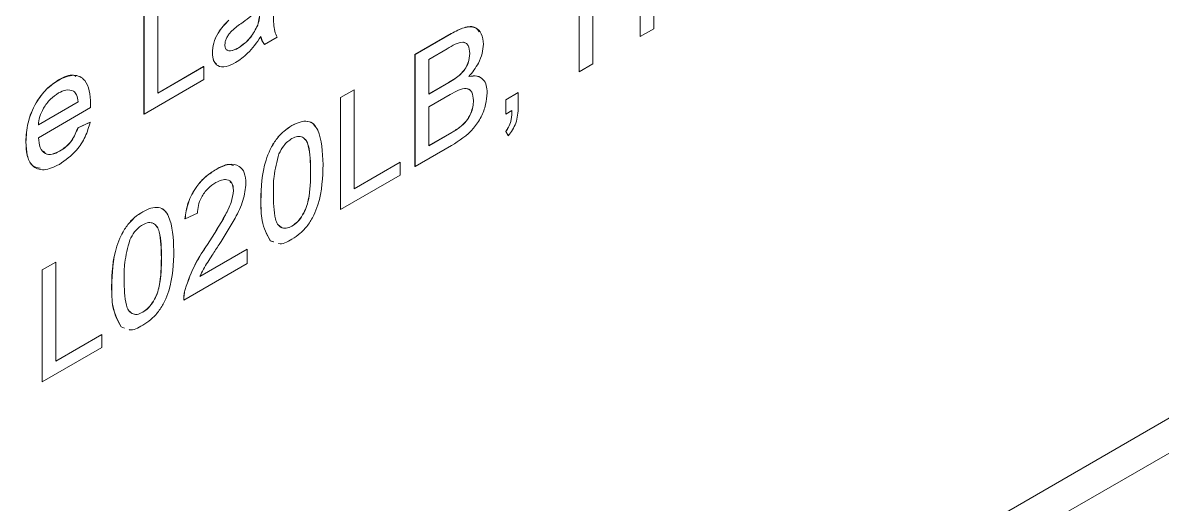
# Model space of a CAD drawing. Header units: inches. Extents: x 0.2 to 38.3, y 0.1 to 29.6.
# Drawn here: x 33.848 to 34.845, y 16.116 to 16.537 of the extents above; entities that cross this region are included whole.
import ezdxf

# ---------------------------------------------------------------- set-up
doc = ezdxf.new("R2010")
doc.units = ezdxf.units.IN
doc.header["$LTSCALE"] = 3.5
doc.header["$MEASUREMENT"] = 0

msp = doc.modelspace()

# ---------------------------------------------------------------- linework, layer by layer
at = {"color": 7, "linetype": 'Continuous', "lineweight": 15}
for p, q in [((31.60834, 14.31887), (36.81186, 17.32279)), ((36.83845, 17.30744), (31.62114, 14.29555)), ((34.40039, 16.62957), (34.40039, 16.53159)), ((34.33505, 16.49395), (34.33505, 16.59193)), ((34.33512, 16.49391), (34.33512, 16.59189)), ((34.38836, 16.52472), (34.38836, 16.57112)), ((34.38843, 16.52468), (34.38843, 16.57116)), ((33.96634, 16.56189), (33.96634, 16.47521)), ((33.9543, 16.45704), (33.9543, 16.55503)), ((33.95437, 16.457), (33.95437, 16.55499)), ((34.34709, 16.5473), (34.34709, 16.50082)), ((34.05388, 16.53478), (34.05381, 16.53482)), ((34.40039, 16.53159), (34.38843, 16.52468)), ((34.07077, 16.5242), (34.05989, 16.51792)), ((34.19145, 16.50904), (34.22322, 16.52738)), ((34.19153, 16.509), (34.22329, 16.52734)), ((34.22329, 16.52734), (34.22322, 16.52738)), ((34.38843, 16.52468), (34.38836, 16.52472)), ((34.03698, 16.51474), (34.03691, 16.51478)), ((34.05989, 16.51792), (34.05982, 16.51796)), ((34.21966, 16.51393), (34.20349, 16.5046)), ((34.0142, 16.51052), (34.01413, 16.51056)), ((34.19145, 16.41105), (34.19145, 16.50904)), ((34.19153, 16.509), (34.19145, 16.50904)), ((34.19153, 16.41101), (34.19153, 16.509)), ((34.20349, 16.5046), (34.20349, 16.47445)), ((34.23939, 16.51001), (34.23932, 16.51005)), ((34.34709, 16.50082), (34.33512, 16.49391)), ((33.96634, 16.4753), (34.00652, 16.49849)), ((33.96634, 16.47521), (34.00659, 16.49845)), ((34.00659, 16.49845), (34.00652, 16.49849)), ((34.00659, 16.49845), (34.00659, 16.48714)), ((34.23118, 16.49159), (34.23111, 16.49163)), ((34.33512, 16.49391), (34.33505, 16.49395)), ((33.87968, 16.48674), (33.87961, 16.48679)), ((34.00659, 16.48714), (33.95437, 16.457)), ((34.20349, 16.47453), (34.22091, 16.48459)), ((34.20349, 16.47445), (34.22098, 16.48455)), ((34.22098, 16.48455), (34.22091, 16.48459)), ((34.12618, 16.47136), (34.13815, 16.47827)), ((34.12618, 16.37337), (34.12618, 16.47136)), ((34.12625, 16.47132), (34.12618, 16.47136)), ((34.12625, 16.47132), (34.13822, 16.47822)), ((34.12625, 16.37333), (34.12625, 16.47132)), ((34.13822, 16.47822), (34.13815, 16.47827)), ((34.13822, 16.47822), (34.13822, 16.39155)), ((34.22219, 16.47394), (34.20349, 16.46314)), ((34.27087, 16.46946), (34.28175, 16.47574)), ((34.27094, 16.46942), (34.28182, 16.4757)), ((34.28182, 16.4757), (34.28175, 16.47574)), ((34.28182, 16.4757), (34.28182, 16.46314)), ((33.86183, 16.44763), (33.89665, 16.46772)), ((33.86191, 16.44759), (33.89672, 16.46768)), ((33.90754, 16.46263), (33.86191, 16.43628)), ((33.89672, 16.46768), (33.89665, 16.46772)), ((34.20349, 16.46314), (34.20349, 16.42923)), ((34.24265, 16.46879), (34.24258, 16.46883)), ((34.27087, 16.4569), (34.27087, 16.46946)), ((34.27094, 16.46942), (34.27087, 16.46946)), ((34.27094, 16.45686), (34.27094, 16.46942)), ((33.95437, 16.457), (33.9543, 16.45704)), ((34.27094, 16.45686), (34.27087, 16.4569)), ((34.27634, 16.45998), (34.27094, 16.45686)), ((33.89653, 16.44504), (33.90718, 16.44994)), ((33.8966, 16.445), (33.89653, 16.44504)), ((33.8966, 16.445), (33.90726, 16.4499)), ((33.90726, 16.4499), (33.90718, 16.44994)), ((34.08383, 16.44682), (34.08376, 16.44687)), ((34.23082, 16.44548), (34.23075, 16.44552)), ((34.27304, 16.43805), (34.27087, 16.44182)), ((34.27094, 16.44178), (34.27087, 16.44182)), ((34.27311, 16.43801), (34.27094, 16.44178)), ((33.85103, 16.43253), (33.85096, 16.43257)), ((34.20349, 16.42931), (34.2235, 16.44086)), ((34.20349, 16.42923), (34.22357, 16.44082)), ((34.22357, 16.44082), (34.2235, 16.44086)), ((34.27311, 16.43801), (34.27304, 16.43805)), ((33.88043, 16.42437), (33.88036, 16.42441)), ((34.22338, 16.4294), (34.19153, 16.41101)), ((34.13822, 16.39163), (34.1784, 16.41482)), ((34.13822, 16.39155), (34.17847, 16.41478)), ((34.17847, 16.41478), (34.1784, 16.41482)), ((34.17847, 16.41478), (34.17847, 16.40348)), ((34.19153, 16.41101), (34.19145, 16.41105)), ((34.01747, 16.40852), (34.0174, 16.40856)), ((34.10015, 16.40662), (34.10007, 16.40667)), ((34.17847, 16.40348), (34.12625, 16.37333)), ((34.0327, 16.39014), (34.03263, 16.39018)), ((34.05663, 16.38146), (34.05656, 16.38151)), ((33.95329, 16.37146), (33.95321, 16.3715)), ((34.12625, 16.37333), (34.12618, 16.37337)), ((33.99027, 16.36518), (33.9902, 16.36522)), ((34.00115, 16.3702), (33.99027, 16.36518)), ((34.08383, 16.35889), (34.08376, 16.35893)), ((34.00989, 16.3428), (34.00982, 16.34284)), ((34.06779, 16.34515), (34.0648, 16.34612)), ((34.06488, 16.34608), (34.0648, 16.34612)), ((34.06786, 16.34511), (34.06488, 16.34608)), ((33.9696, 16.33126), (33.96953, 16.3313)), ((34.00316, 16.31483), (34.04466, 16.33879)), ((34.00321, 16.31495), (34.04459, 16.33883)), ((34.04466, 16.33879), (34.04459, 16.33883)), ((34.04466, 16.33879), (34.04466, 16.32623)), ((33.8651, 16.32064), (33.87706, 16.32754)), ((33.86517, 16.3206), (33.87714, 16.3275)), ((33.87714, 16.3275), (33.87706, 16.32754)), ((33.87714, 16.3275), (33.87714, 16.24082)), ((34.04466, 16.32623), (33.98918, 16.2942)), ((33.8651, 16.22265), (33.8651, 16.32064)), ((33.86517, 16.3206), (33.8651, 16.32064)), ((33.86517, 16.22261), (33.86517, 16.3206)), ((33.92609, 16.3061), (33.92602, 16.30614)), ((33.99032, 16.30358), (33.99025, 16.30362)), ((33.98918, 16.2942), (33.98911, 16.29424)), ((33.95329, 16.28353), (33.95321, 16.28357)), ((33.87714, 16.24091), (33.91732, 16.2641)), ((33.87714, 16.24082), (33.91739, 16.26406)), ((33.91739, 16.26406), (33.91732, 16.2641)), ((33.91739, 16.26406), (33.91739, 16.25275)), ((33.93724, 16.26979), (33.93426, 16.27076)), ((33.93433, 16.27072), (33.93426, 16.27076)), ((33.93732, 16.26975), (33.93433, 16.27072)), ((33.91739, 16.25275), (33.86517, 16.22261)), ((33.86517, 16.22261), (33.8651, 16.22265))]:
    msp.add_line(p, q, dxfattribs=at)
for points, knots in [([(34.06751, 16.5534), (34.06752, 16.54983), (34.06755, 16.54394), (34.06777, 16.53587), (34.06846, 16.52931), (34.07, 16.5259), (34.07077, 16.5242)], [0, 0, 0, 0, 0.340205, 0.56034, 0.780174, 1, 1, 1, 1]), ([(34.05554, 16.54932), (34.05253, 16.54661), (34.04715, 16.54176), (34.04161, 16.53774), (34.03917, 16.53597)], [0, 0, 0, 0, 0.5597591, 1, 1, 1, 1]), ([(34.05381, 16.53482), (34.05437, 16.53694), (34.05537, 16.54074), (34.05541, 16.54417), (34.05542, 16.54568)], [0, 0, 0, 0, 0.558998, 1, 1, 1, 1]), ([(34.05388, 16.53478), (34.05444, 16.5369), (34.05544, 16.5407), (34.05548, 16.54413), (34.05549, 16.54564)], [0, 0, 0, 0, 0.558998, 1, 1, 1, 1]), ([(34.01413, 16.51056), (34.01437, 16.51334), (34.01485, 16.5189), (34.01961, 16.52987), (34.02516, 16.53566), (34.02855, 16.5392)], [0, 0, 0, 0, 0.280458, 0.560983, 1, 1, 1, 1]), ([(34.0142, 16.51052), (34.01444, 16.5133), (34.01492, 16.51886), (34.01968, 16.52983), (34.02523, 16.53562), (34.02862, 16.53916)], [0, 0, 0, 0, 0.280458, 0.560983, 1, 1, 1, 1]), ([(34.03917, 16.53597), (34.03607, 16.5338), (34.0322, 16.53109), (34.02809, 16.52619), (34.02643, 16.52334), (34.0253, 16.5203), (34.02516, 16.51844), (34.02508, 16.51751)], [0, 0, 0, 0, 0.50028, 0.625326, 0.750269, 0.875147, 1, 1, 1, 1]), ([(34.03691, 16.51478), (34.04074, 16.51754), (34.04758, 16.52246), (34.0519, 16.53104), (34.05381, 16.53482)], [0, 0, 0, 0, 0.559759, 1, 1, 1, 1]), ([(34.03698, 16.51474), (34.04081, 16.5175), (34.04765, 16.52242), (34.05197, 16.531), (34.05388, 16.53478)], [0, 0, 0, 0, 0.559759, 1, 1, 1, 1]), ([(34.22322, 16.52738), (34.22695, 16.52936), (34.23438, 16.53331), (34.24369, 16.53415), (34.24664, 16.53023), (34.24764, 16.5289)], [0, 0, 0, 0, 0.399894, 0.79665, 1, 1, 1, 1]), ([(34.22329, 16.52734), (34.22706, 16.52937), (34.23456, 16.53342), (34.24436, 16.53368), (34.25019, 16.52765), (34.25097, 16.52131), (34.25136, 16.51814)], [0, 0, 0, 0, 0.281116, 0.560026, 0.780112, 1, 1, 1, 1]), ([(34.05663, 16.52483), (34.05292, 16.51949), (34.04629, 16.50996), (34.0381, 16.50443), (34.0345, 16.502)], [0, 0, 0, 0, 0.559971, 1, 1, 1, 1]), ([(34.05982, 16.51796), (34.05896, 16.51898), (34.05742, 16.5208), (34.05682, 16.52362), (34.05656, 16.52487)], [0, 0, 0, 0, 0.559697, 1, 1, 1, 1]), ([(34.05989, 16.51792), (34.05903, 16.51894), (34.05749, 16.52076), (34.05689, 16.52358), (34.05663, 16.52483)], [0, 0, 0, 0, 0.559697, 1, 1, 1, 1]), ([(34.02508, 16.51751), (34.0252, 16.5164), (34.02543, 16.51418), (34.02735, 16.51241), (34.03109, 16.51175), (34.03455, 16.51351), (34.03698, 16.51474)], [0, 0, 0, 0, 0.186566, 0.373467, 0.560614, 1, 1, 1, 1]), ([(34.02658, 16.5135), (34.02683, 16.5132), (34.02764, 16.51223), (34.03111, 16.51191), (34.03452, 16.5136), (34.03691, 16.51478)], [0, 0, 0, 0, 0.120039, 0.382885, 1, 1, 1, 1]), ([(34.23939, 16.51001), (34.23914, 16.51253), (34.23876, 16.51631), (34.23616, 16.5193), (34.2304, 16.52061), (34.22443, 16.5169), (34.21966, 16.51393)], [0, 0, 0, 0, 0.249513, 0.375019, 0.500245, 1, 1, 1, 1]), ([(34.23932, 16.51005), (34.23906, 16.51254), (34.23866, 16.51628), (34.23638, 16.51917), (34.23481, 16.51943), (34.23421, 16.51953)], [0, 0, 0, 0, 0.551009, 0.82817, 1, 1, 1, 1]), ([(34.25136, 16.51814), (34.25112, 16.51547), (34.25064, 16.51013), (34.24654, 16.49968), (34.24163, 16.49349), (34.23863, 16.48971)], [0, 0, 0, 0, 0.280336, 0.5608, 1, 1, 1, 1]), ([(34.01779, 16.50063), (34.01683, 16.50152), (34.01449, 16.50368), (34.01427, 16.50801), (34.01413, 16.51056)], [0, 0, 0, 0, 0.412394, 1, 1, 1, 1]), ([(34.0345, 16.502), (34.03166, 16.50055), (34.026, 16.49766), (34.01896, 16.49835), (34.01479, 16.50313), (34.0144, 16.50806), (34.0142, 16.51052)], [0, 0, 0, 0, 0.280815, 0.55969, 0.779696, 1, 1, 1, 1]), ([(34.23111, 16.49163), (34.23246, 16.49305), (34.23517, 16.49587), (34.2387, 16.50267), (34.23909, 16.50726), (34.23932, 16.51005)], [0, 0, 0, 0, 0.280869, 0.561062, 1, 1, 1, 1]), ([(34.23118, 16.49159), (34.23254, 16.49301), (34.23524, 16.49583), (34.23877, 16.50263), (34.23916, 16.50722), (34.23939, 16.51001)], [0, 0, 0, 0, 0.280869, 0.561062, 1, 1, 1, 1]), ([(33.87961, 16.48679), (33.88436, 16.48934), (33.89018, 16.49247), (33.8941, 16.49025), (33.89482, 16.48984)], [0, 0, 0, 0, 0.815075, 1, 1, 1, 1]), ([(33.87968, 16.48674), (33.88419, 16.48874), (33.89318, 16.49273), (33.90276, 16.48777), (33.90706, 16.47776), (33.90742, 16.46984), (33.9076, 16.46588)], [0, 0, 0, 0, 0.279366, 0.558398, 0.778885, 1, 1, 1, 1]), ([(34.22091, 16.48459), (34.22284, 16.4857), (34.22627, 16.48768), (34.22963, 16.49043), (34.23111, 16.49163)], [0, 0, 0, 0, 0.560393, 1, 1, 1, 1]), ([(34.22098, 16.48455), (34.22291, 16.48566), (34.22634, 16.48764), (34.2297, 16.49039), (34.23118, 16.49159)], [0, 0, 0, 0, 0.560393, 1, 1, 1, 1]), ([(34.23856, 16.48975), (34.24114, 16.49036), (34.24435, 16.49113), (34.24658, 16.48967), (34.24702, 16.48938)], [0, 0, 0, 0, 0.802198, 1, 1, 1, 1]), ([(33.85096, 16.43257), (33.85123, 16.43804), (33.85176, 16.44895), (33.85863, 16.46598), (33.86879, 16.47948), (33.876, 16.48435), (33.87961, 16.48679)], [0, 0, 0, 0, 0.280748, 0.559775, 0.779666, 1, 1, 1, 1]), ([(33.85103, 16.43253), (33.8513, 16.438), (33.85183, 16.44891), (33.8587, 16.46594), (33.86886, 16.47944), (33.87607, 16.48431), (33.87968, 16.48674)], [0, 0, 0, 0, 0.280748, 0.559775, 0.779666, 1, 1, 1, 1]), ([(34.23863, 16.48971), (34.24109, 16.4901), (34.24602, 16.49088), (34.25124, 16.48774), (34.2542, 16.48237), (34.25448, 16.4778), (34.25462, 16.47551)], [0, 0, 0, 0, 0.280211, 0.559669, 0.779709, 1, 1, 1, 1]), ([(33.87963, 16.47541), (33.87721, 16.47377), (33.87235, 16.4705), (33.8665, 16.46277), (33.86279, 16.45465), (33.8622, 16.44994), (33.86191, 16.44759)], [0, 0, 0, 0, 0.2801906, 0.5597268, 0.7796416, 1, 1, 1, 1]), ([(33.89272, 16.47696), (33.89056, 16.47769), (33.88669, 16.47899), (33.88179, 16.47651), (33.87963, 16.47541)], [0, 0, 0, 0, 0.558511, 1, 1, 1, 1]), ([(33.89665, 16.46772), (33.89636, 16.46995), (33.89586, 16.47392), (33.89363, 16.47606), (33.89265, 16.477)], [0, 0, 0, 0, 0.560676, 1, 1, 1, 1]), ([(33.89672, 16.46768), (33.89643, 16.46991), (33.89593, 16.47388), (33.8937, 16.47602), (33.89272, 16.47696)], [0, 0, 0, 0, 0.560676, 1, 1, 1, 1]), ([(34.24265, 16.46879), (34.24239, 16.47144), (34.242, 16.47542), (34.23923, 16.47848), (34.23348, 16.48038), (34.2272, 16.4768), (34.22219, 16.47394)], [0, 0, 0, 0, 0.249802, 0.375547, 0.501154, 1, 1, 1, 1]), ([(34.25462, 16.47551), (34.25436, 16.47212), (34.25383, 16.46535), (34.24969, 16.45422), (34.23982, 16.43962), (34.23016, 16.43362), (34.22338, 16.4294)], [0, 0, 0, 0, 0.1871427, 0.3743187, 0.5607862, 1, 1, 1, 1]), ([(34.24258, 16.46883), (34.24231, 16.47146), (34.2419, 16.4754), (34.23943, 16.47837), (34.23779, 16.47878), (34.23713, 16.47895)], [0, 0, 0, 0, 0.543053, 0.816413, 1, 1, 1, 1]), ([(33.9076, 16.46588), (33.90759, 16.46527), (33.90757, 16.46419), (33.90755, 16.46311), (33.90754, 16.46263)], [0, 0, 0, 0, 0.559991, 1, 1, 1, 1]), ([(34.23075, 16.44552), (34.23262, 16.44713), (34.23635, 16.45034), (34.24028, 16.45708), (34.24231, 16.46348), (34.24249, 16.46705), (34.24258, 16.46883)], [0, 0, 0, 0, 0.28029, 0.559018, 0.779402, 1, 1, 1, 1]), ([(34.23082, 16.44548), (34.23269, 16.44709), (34.23642, 16.4503), (34.24035, 16.45704), (34.24238, 16.46344), (34.24256, 16.46701), (34.24265, 16.46879)], [0, 0, 0, 0, 0.28029, 0.559018, 0.779402, 1, 1, 1, 1]), ([(34.28182, 16.46314), (34.28158, 16.45846), (34.28125, 16.45195), (34.27703, 16.44296), (34.27442, 16.43966), (34.27311, 16.43801)], [0, 0, 0, 0, 0.558557, 0.779138, 1, 1, 1, 1]), ([(34.27087, 16.44182), (34.27198, 16.44344), (34.27422, 16.44669), (34.27599, 16.45326), (34.27616, 16.45745), (34.27627, 16.46002)], [0, 0, 0, 0, 0.278933, 0.558845, 1, 1, 1, 1]), ([(34.27094, 16.44178), (34.27205, 16.4434), (34.27429, 16.44665), (34.27606, 16.45322), (34.27624, 16.45741), (34.27634, 16.45998)], [0, 0, 0, 0, 0.278933, 0.558845, 1, 1, 1, 1]), ([(33.90726, 16.4499), (33.90603, 16.44563), (33.90359, 16.43709), (33.89409, 16.42247), (33.88551, 16.41656), (33.88026, 16.41296)], [0, 0, 0, 0, 0.280612, 0.560833, 1, 1, 1, 1]), ([(33.88036, 16.42441), (33.88224, 16.42561), (33.88598, 16.42802), (33.8924, 16.43483), (33.89496, 16.44118), (33.89653, 16.44504)], [0, 0, 0, 0, 0.281282, 0.561907, 1, 1, 1, 1]), ([(33.88043, 16.42437), (33.88231, 16.42557), (33.88605, 16.42798), (33.89247, 16.43479), (33.89503, 16.44113), (33.8966, 16.445)], [0, 0, 0, 0, 0.281282, 0.561907, 1, 1, 1, 1]), ([(34.05656, 16.38151), (34.05688, 16.393), (34.05729, 16.40738), (34.06449, 16.4261), (34.06979, 16.43495), (34.07655, 16.44221), (34.08135, 16.44531), (34.08376, 16.44687)], [0, 0, 0, 0, 0.499149, 0.624522, 0.749597, 0.874674, 1, 1, 1, 1]), ([(34.05663, 16.38146), (34.05695, 16.39296), (34.05736, 16.40734), (34.06456, 16.42606), (34.06987, 16.43491), (34.07662, 16.44217), (34.08142, 16.44527), (34.08383, 16.44682)], [0, 0, 0, 0, 0.499149, 0.624522, 0.749597, 0.874674, 1, 1, 1, 1]), ([(34.08376, 16.44687), (34.08617, 16.44808), (34.09098, 16.45051), (34.09763, 16.45096), (34.10209, 16.44935), (34.10354, 16.44695), (34.10389, 16.44638)], [0, 0, 0, 0, 0.302149, 0.60405, 0.905428, 1, 1, 1, 1]), ([(34.08383, 16.44682), (34.08623, 16.44803), (34.09104, 16.45045), (34.09778, 16.45101), (34.10321, 16.44847), (34.10991, 16.43744), (34.11053, 16.42378), (34.11102, 16.41286)], [0, 0, 0, 0, 0.125373, 0.250644, 0.375698, 0.501113, 1, 1, 1, 1]), ([(34.2235, 16.44086), (34.22486, 16.44164), (34.22728, 16.44304), (34.22969, 16.44476), (34.23075, 16.44552)], [0, 0, 0, 0, 0.560099, 1, 1, 1, 1]), ([(34.22357, 16.44082), (34.22493, 16.4416), (34.22735, 16.443), (34.22976, 16.44472), (34.23082, 16.44548)], [0, 0, 0, 0, 0.560099, 1, 1, 1, 1]), ([(33.86356, 16.40956), (33.86098, 16.41009), (33.85539, 16.41125), (33.85158, 16.42065), (33.85116, 16.4286), (33.85096, 16.43257)], [0, 0, 0, 0, 0.300568, 0.649752, 1, 1, 1, 1]), ([(33.88026, 16.41296), (33.87568, 16.41079), (33.86652, 16.40646), (33.85628, 16.41055), (33.85159, 16.42046), (33.85121, 16.4285), (33.85103, 16.43253)], [0, 0, 0, 0, 0.2799526, 0.558661, 0.7789948, 1, 1, 1, 1]), ([(33.86191, 16.43628), (33.86224, 16.43323), (33.86291, 16.42714), (33.86746, 16.42201), (33.87379, 16.42117), (33.87822, 16.4233), (33.88043, 16.42437)], [0, 0, 0, 0, 0.280633, 0.559686, 0.77966, 1, 1, 1, 1]), ([(34.08371, 16.43545), (34.08248, 16.43465), (34.08002, 16.43304), (34.07587, 16.42862), (34.07373, 16.42465), (34.07242, 16.42222)], [0, 0, 0, 0, 0.280454, 0.560688, 1, 1, 1, 1]), ([(34.10015, 16.40662), (34.10007, 16.41461), (34.09997, 16.4246), (34.09656, 16.43405), (34.09332, 16.43693), (34.08892, 16.43789), (34.08545, 16.43626), (34.08371, 16.43545)], [0, 0, 0, 0, 0.500352, 0.625529, 0.750516, 0.875255, 1, 1, 1, 1]), ([(34.10007, 16.40667), (34.09991, 16.41453), (34.0997, 16.42436), (34.09694, 16.43341), (34.09531, 16.43467), (34.09481, 16.43506)], [0, 0, 0, 0, 0.734513, 0.918272, 1, 1, 1, 1]), ([(33.86643, 16.42449), (33.86697, 16.42375), (33.86864, 16.42147), (33.8738, 16.42134), (33.87817, 16.42338), (33.88036, 16.42441)], [0, 0, 0, 0, 0.192606, 0.595967, 1, 1, 1, 1]), ([(34.07242, 16.42222), (34.07065, 16.41549), (34.06748, 16.40341), (34.0675, 16.39257), (34.06751, 16.38778)], [0, 0, 0, 0, 0.558059, 1, 1, 1, 1]), ([(34.0174, 16.40856), (34.0212, 16.41065), (34.02684, 16.41376), (34.03126, 16.41249), (34.03271, 16.41207)], [0, 0, 0, 0, 0.673187, 1, 1, 1, 1]), ([(34.01747, 16.40852), (34.02117, 16.41036), (34.02856, 16.41403), (34.0374, 16.41235), (34.04279, 16.40614), (34.04332, 16.39974), (34.04358, 16.39654)], [0, 0, 0, 0, 0.280482, 0.559644, 0.779748, 1, 1, 1, 1]), ([(34.11102, 16.41286), (34.11069, 16.40138), (34.11027, 16.38701), (34.10309, 16.3683), (34.09779, 16.35946), (34.09103, 16.35222), (34.08623, 16.34913), (34.08383, 16.34758)], [0, 0, 0, 0, 0.499115, 0.624458, 0.749554, 0.874658, 1, 1, 1, 1]), ([(33.9902, 16.36522), (33.99083, 16.36993), (33.99208, 16.37933), (33.99937, 16.39314), (34.00848, 16.40284), (34.01442, 16.40665), (34.0174, 16.40856)], [0, 0, 0, 0, 0.280235, 0.558893, 0.779132, 1, 1, 1, 1]), ([(33.99027, 16.36518), (33.9909, 16.36989), (33.99215, 16.37929), (33.99944, 16.3931), (34.00855, 16.4028), (34.01449, 16.40661), (34.01747, 16.40852)], [0, 0, 0, 0, 0.280235, 0.558893, 0.779132, 1, 1, 1, 1]), ([(34.08376, 16.35893), (34.08549, 16.36014), (34.08894, 16.36257), (34.09328, 16.36861), (34.09656, 16.3752), (34.09989, 16.38855), (34.09999, 16.39862), (34.10007, 16.40667)], [0, 0, 0, 0, 0.124656, 0.24942, 0.374387, 0.49959, 1, 1, 1, 1]), ([(34.08383, 16.35889), (34.08556, 16.3601), (34.08901, 16.36253), (34.09335, 16.36857), (34.09663, 16.37516), (34.09996, 16.38851), (34.10006, 16.39857), (34.10015, 16.40662)], [0, 0, 0, 0, 0.124656, 0.24942, 0.374387, 0.49959, 1, 1, 1, 1]), ([(34.01723, 16.39707), (34.01488, 16.39552), (34.0102, 16.39241), (34.00457, 16.38475), (34.00155, 16.37681), (34.00128, 16.37241), (34.00115, 16.3702)], [0, 0, 0, 0, 0.280411, 0.559489, 0.779375, 1, 1, 1, 1]), ([(34.0327, 16.39014), (34.03241, 16.39248), (34.03184, 16.39717), (34.02743, 16.39986), (34.02234, 16.39967), (34.01894, 16.39794), (34.01723, 16.39707)], [0, 0, 0, 0, 0.2790797, 0.5586127, 0.7790433, 1, 1, 1, 1]), ([(34.04358, 16.39654), (34.043, 16.39153), (34.04185, 16.38148), (34.03273, 16.36266), (34.02485, 16.35031), (34.02004, 16.34275)], [0, 0, 0, 0, 0.278742, 0.558834, 1, 1, 1, 1]), ([(34.03263, 16.39018), (34.03247, 16.39271), (34.03227, 16.3961), (34.03017, 16.39726), (34.02963, 16.39755)], [0, 0, 0, 0, 0.743234, 1, 1, 1, 1]), ([(34.00982, 16.34284), (34.01524, 16.35133), (34.02279, 16.36315), (34.03113, 16.37961), (34.03213, 16.38667), (34.03263, 16.39018)], [0, 0, 0, 0, 0.561313, 0.781386, 1, 1, 1, 1]), ([(34.00989, 16.3428), (34.01531, 16.35129), (34.02286, 16.3631), (34.0312, 16.37957), (34.0322, 16.38663), (34.0327, 16.39014)], [0, 0, 0, 0, 0.561313, 0.781386, 1, 1, 1, 1]), ([(34.0648, 16.34612), (34.06191, 16.35158), (34.05673, 16.36134), (34.05661, 16.37533), (34.05656, 16.38151)], [0, 0, 0, 0, 0.557973, 1, 1, 1, 1]), ([(34.06488, 16.34608), (34.06198, 16.35153), (34.0568, 16.3613), (34.05668, 16.37528), (34.05663, 16.38146)], [0, 0, 0, 0, 0.557973, 1, 1, 1, 1]), ([(34.06751, 16.38778), (34.0676, 16.37984), (34.06771, 16.3699), (34.071, 16.36035), (34.07431, 16.35759), (34.07863, 16.3565), (34.0821, 16.35809), (34.08383, 16.35889)], [0, 0, 0, 0, 0.500363, 0.625568, 0.750538, 0.875304, 1, 1, 1, 1]), ([(33.92602, 16.30614), (33.92634, 16.31764), (33.92675, 16.33202), (33.93395, 16.35074), (33.93925, 16.35959), (33.94601, 16.36685), (33.95081, 16.36995), (33.95321, 16.3715)], [0, 0, 0, 0, 0.499149, 0.624522, 0.749597, 0.874674, 1, 1, 1, 1]), ([(33.92609, 16.3061), (33.92641, 16.3176), (33.92682, 16.33198), (33.93402, 16.3507), (33.93932, 16.35955), (33.94608, 16.36681), (33.95088, 16.36991), (33.95329, 16.37146)], [0, 0, 0, 0, 0.499149, 0.624522, 0.749597, 0.874674, 1, 1, 1, 1]), ([(33.95321, 16.3715), (33.95562, 16.37272), (33.96044, 16.37515), (33.96709, 16.3756), (33.97155, 16.37399), (33.973, 16.37159), (33.97334, 16.37102)], [0, 0, 0, 0, 0.302149, 0.604049, 0.905428, 1, 1, 1, 1]), ([(33.95329, 16.37146), (33.95569, 16.37267), (33.96049, 16.37509), (33.96724, 16.37565), (33.97266, 16.3731), (33.97936, 16.36208), (33.97999, 16.34842), (33.98048, 16.3375)], [0, 0, 0, 0, 0.125374, 0.250644, 0.375698, 0.501113, 1, 1, 1, 1]), ([(33.9696, 16.33126), (33.96953, 16.33925), (33.96943, 16.34924), (33.96602, 16.35869), (33.96277, 16.36157), (33.95838, 16.36253), (33.9549, 16.3609), (33.95317, 16.36009)], [0, 0, 0, 0, 0.500352, 0.625529, 0.750516, 0.875256, 1, 1, 1, 1]), ([(33.95317, 16.36009), (33.95193, 16.35929), (33.94947, 16.35768), (33.94533, 16.35325), (33.94319, 16.34928), (33.94188, 16.34686)], [0, 0, 0, 0, 0.280454, 0.560689, 1, 1, 1, 1]), ([(33.96953, 16.3313), (33.96936, 16.33917), (33.96915, 16.349), (33.9664, 16.35805), (33.96477, 16.35931), (33.96427, 16.3597)], [0, 0, 0, 0, 0.734513, 0.918272, 1, 1, 1, 1]), ([(34.0726, 16.3595), (34.07317, 16.35892), (34.07474, 16.35731), (34.0786, 16.35659), (34.08204, 16.35815), (34.08376, 16.35893)], [0, 0, 0, 0, 0.2211344, 0.6106751, 1, 1, 1, 1]), ([(33.94188, 16.34686), (33.94011, 16.34012), (33.93694, 16.32805), (33.93696, 16.31721), (33.93697, 16.31242)], [0, 0, 0, 0, 0.558059, 1, 1, 1, 1]), ([(33.99025, 16.30362), (33.99297, 16.31128), (33.99785, 16.32499), (34.00615, 16.33737), (34.00982, 16.34284)], [0, 0, 0, 0, 0.558359, 1, 1, 1, 1]), ([(33.99032, 16.30358), (33.99304, 16.31123), (33.99792, 16.32495), (34.00622, 16.33733), (34.00989, 16.3428)], [0, 0, 0, 0, 0.558359, 1, 1, 1, 1]), ([(34.02004, 16.34275), (34.01801, 16.33965), (34.01468, 16.33455), (34.01008, 16.32743), (34.00625, 16.3213), (34.00419, 16.31699), (34.00316, 16.31483)], [0, 0, 0, 0, 0.340038, 0.560062, 0.780089, 1, 1, 1, 1]), ([(34.08383, 16.34758), (34.07959, 16.34514), (34.07527, 16.34266), (34.0721, 16.34371), (34.07205, 16.34373)], [0, 0, 0, 0, 0.981828, 1, 1, 1, 1]), ([(33.95321, 16.28357), (33.95494, 16.28478), (33.9584, 16.28721), (33.96274, 16.29325), (33.96602, 16.29984), (33.96934, 16.31319), (33.96945, 16.32325), (33.96953, 16.3313)], [0, 0, 0, 0, 0.124656, 0.24942, 0.374387, 0.49959, 1, 1, 1, 1]), ([(33.98048, 16.3375), (33.98015, 16.32602), (33.97973, 16.31165), (33.97255, 16.29294), (33.96725, 16.2841), (33.96049, 16.27686), (33.95569, 16.27377), (33.95329, 16.27222)], [0, 0, 0, 0, 0.499115, 0.624458, 0.749554, 0.874658, 1, 1, 1, 1]), ([(33.95329, 16.28353), (33.95501, 16.28474), (33.95847, 16.28717), (33.96281, 16.29321), (33.96609, 16.2998), (33.96941, 16.31315), (33.96952, 16.32321), (33.9696, 16.33126)], [0, 0, 0, 0, 0.124656, 0.24942, 0.374387, 0.49959, 1, 1, 1, 1]), ([(33.93697, 16.31242), (33.93706, 16.30448), (33.93716, 16.29454), (33.94046, 16.28498), (33.94377, 16.28223), (33.94809, 16.28114), (33.95155, 16.28273), (33.95329, 16.28353)], [0, 0, 0, 0, 0.500363, 0.625568, 0.750538, 0.875304, 1, 1, 1, 1]), ([(33.93426, 16.27076), (33.93137, 16.27621), (33.92618, 16.28598), (33.92607, 16.29996), (33.92602, 16.30614)], [0, 0, 0, 0, 0.557973, 1, 1, 1, 1]), ([(33.93433, 16.27072), (33.93144, 16.27617), (33.92625, 16.28594), (33.92614, 16.29992), (33.92609, 16.3061)], [0, 0, 0, 0, 0.557973, 1, 1, 1, 1]), ([(33.98911, 16.29424), (33.98914, 16.29592), (33.9892, 16.29892), (33.98993, 16.30218), (33.99025, 16.30362)], [0, 0, 0, 0, 0.5599566, 1, 1, 1, 1]), ([(33.98918, 16.2942), (33.98921, 16.29588), (33.98927, 16.29888), (33.99, 16.30214), (33.99032, 16.30358)], [0, 0, 0, 0, 0.5599566, 1, 1, 1, 1]), ([(33.94206, 16.28414), (33.94263, 16.28356), (33.9442, 16.28195), (33.94805, 16.28123), (33.95149, 16.28279), (33.95321, 16.28357)], [0, 0, 0, 0, 0.2211344, 0.6106751, 1, 1, 1, 1]), ([(33.95329, 16.27222), (33.94904, 16.26978), (33.94472, 16.26729), (33.94156, 16.26835), (33.9415, 16.26837)], [0, 0, 0, 0, 0.981828, 1, 1, 1, 1])]:
    msp.add_open_spline(points, degree=3, knots=knots, dxfattribs=at)

doc.saveas('drawing.dxf')
